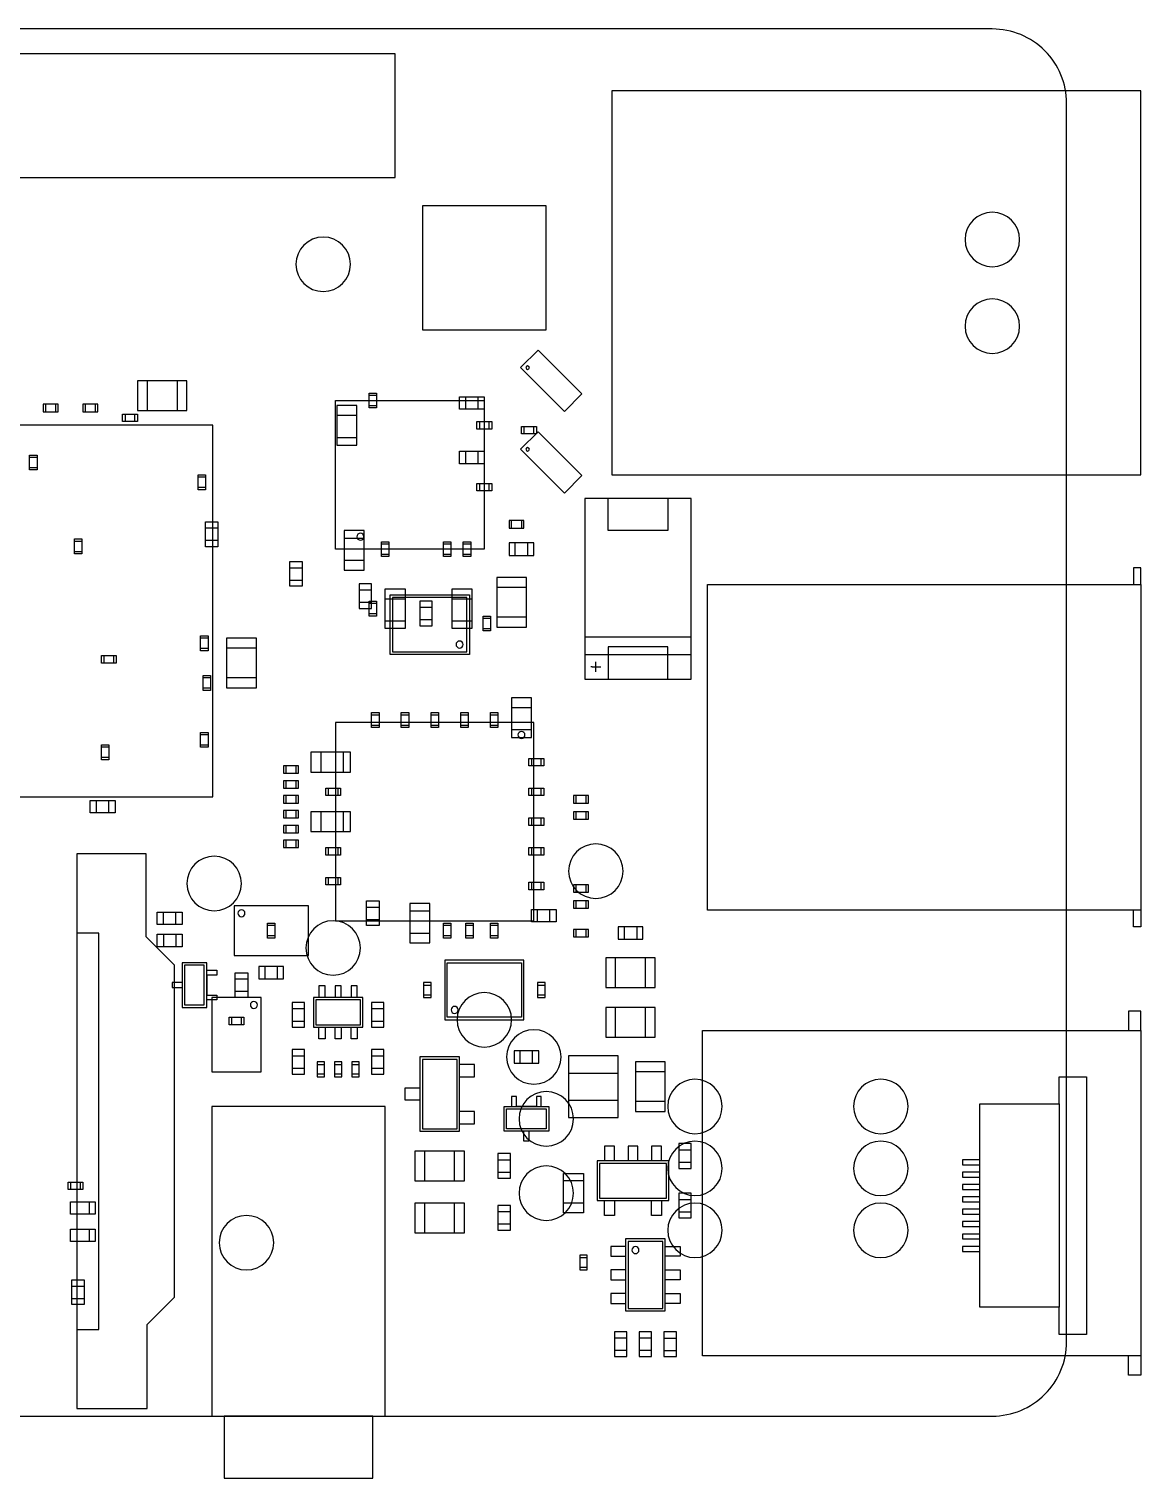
# Model space of a CAD drawing. Header units: centimetres. Extents: x 13.7 to 100.6, y 5.5 to 64.7.
# Drawn here: x 18.26 to 22.75, y 27.86 to 33.71 of the extents above; entities that cross this region are included whole.
import ezdxf

# ---------------------------------------------------------------- set-up
doc = ezdxf.new("R2010")
doc.units = ezdxf.units.CM
doc.header["$LTSCALE"] = 25.4
doc.layers.add('Electronics', color=7, linetype='Continuous', true_color=0xd2359c)

msp = doc.modelspace()

# ---------------------------------------------------------------- linework, layer by layer
at = {"layer": 'Electronics'}
for points in [[(14.2452, 28.1072), (22.1452, 28.1072, 0.414214), (22.4452, 28.4072), (22.4452, 33.4072, 0.414214), (22.1452, 33.7072), (14.2452, 33.7072, 0.414214), (13.9452, 33.4072), (13.9452, 28.4072, 0.414214)], [(20.2769, 32.3402, 1), (20.2627, 32.3402, 1)], [(20.2769, 32.0102, 1), (20.2627, 32.0102, 1)], [(19.6094, 31.6572, 1), (19.5811, 31.6572, 1)], [(20.0094, 31.2222, 1), (19.9811, 31.2222, 1)], [(20.2593, 30.8572, 1), (20.2311, 30.8572, 1)], [(19.9894, 29.7472, 1), (19.9611, 29.7472, 1)], [(20.7194, 28.7772, 1), (20.6911, 28.7772, 1)]]:
    msp.add_lwpolyline(points, format="xyb", close=True, dxfattribs=at)
for points in [[(14.6552, 33.1072), (19.7352, 33.1072), (19.7352, 33.6072), (14.6552, 33.6072), (14.6552, 33.1072)], [(22.7452, 31.9067), (22.7452, 33.4577), (20.6102, 33.4577), (20.6102, 31.9067), (22.7452, 31.9067)], [(19.8452, 32.4932), (20.3452, 32.4932), (20.3452, 32.9932), (19.8452, 32.9932), (19.8452, 32.4932)], [(20.2415, 32.3402), (20.4183, 32.1635), (20.489, 32.2342), (20.3122, 32.411), (20.2415, 32.3402)], [(18.6952, 32.2872), (18.6952, 32.1672), (18.8952, 32.1672), (18.8952, 32.2872), (18.6952, 32.2872)], [(18.7352, 32.2872), (18.7352, 32.1672)], [(18.8552, 32.2872), (18.8552, 32.1672)], [(19.6602, 32.2372), (19.6602, 32.1772), (19.6302, 32.1772), (19.6302, 32.2372), (19.6602, 32.2372)], [(18.3752, 32.1922), (18.3152, 32.1922), (18.3152, 32.1622), (18.3752, 32.1622), (18.3752, 32.1922)], [(18.3252, 32.1622), (18.3252, 32.1922)], [(18.3652, 32.1922), (18.3652, 32.1622)], [(18.4752, 32.1622), (18.5352, 32.1622), (18.5352, 32.1922), (18.4752, 32.1922), (18.4752, 32.1622)], [(18.4852, 32.1622), (18.4852, 32.1922)], [(18.5252, 32.1922), (18.5252, 32.1622)], [(19.4952, 31.6072), (19.4952, 32.2072), (20.0952, 32.2072), (20.0952, 31.6072), (19.4952, 31.6072)], [(19.5002, 32.1872), (19.5002, 32.0272), (19.5802, 32.0272), (19.5802, 32.1872), (19.5002, 32.1872)], [(19.6602, 32.2272), (19.6302, 32.2272)], [(19.6302, 32.1872), (19.6602, 32.1872)], [(20.0952, 32.2222), (20.0952, 32.1722), (19.9952, 32.1722), (19.9952, 32.2222), (20.0952, 32.2222)], [(20.0202, 32.1722), (20.0202, 32.2222)], [(20.0702, 32.1722), (20.0702, 32.2222)], [(18.6352, 32.1522), (18.6952, 32.1522), (18.6952, 32.1222), (18.6352, 32.1222), (18.6352, 32.1522)], [(18.6452, 32.1522), (18.6452, 32.1222)], [(18.6852, 32.1222), (18.6852, 32.1522)], [(19.5802, 32.1472), (19.5002, 32.1472)], [(20.1252, 32.0922), (20.0652, 32.0922), (20.0652, 32.1222), (20.1252, 32.1222), (20.1252, 32.0922)], [(20.0752, 32.1222), (20.0752, 32.0922)], [(20.1152, 32.0922), (20.1152, 32.1222)], [(17.8502, 30.6072), (19.0002, 30.6072), (19.0002, 32.1072), (17.8502, 32.1072), (17.8502, 30.6072)], [(20.2415, 32.0102), (20.4183, 31.8335), (20.489, 31.9042), (20.3122, 32.081), (20.2415, 32.0102)], [(20.3052, 32.0722), (20.2452, 32.0722), (20.2452, 32.1022), (20.3052, 32.1022), (20.3052, 32.0722)], [(20.2552, 32.1022), (20.2552, 32.0722)], [(20.2952, 32.0722), (20.2952, 32.1022)], [(19.5802, 32.0572), (19.5002, 32.0572)], [(20.0952, 32.0022), (20.0952, 31.9522), (19.9952, 31.9522), (19.9952, 32.0022), (20.0952, 32.0022)], [(20.0202, 31.9522), (20.0202, 32.0022)], [(20.0702, 31.9522), (20.0702, 32.0022)], [(18.2902, 31.9872), (18.2902, 31.9272), (18.2602, 31.9272), (18.2602, 31.9872), (18.2902, 31.9872)], [(18.2902, 31.9772), (18.2602, 31.9772)], [(18.2602, 31.9372), (18.2902, 31.9372)], [(18.9402, 31.8472), (18.9402, 31.9072), (18.9702, 31.9072), (18.9702, 31.8472), (18.9402, 31.8472)], [(18.9702, 31.8972), (18.9402, 31.8972)], [(18.9402, 31.8572), (18.9702, 31.8572)], [(20.1252, 31.8422), (20.0652, 31.8422), (20.0652, 31.8722), (20.1252, 31.8722), (20.1252, 31.8422)], [(20.0752, 31.8722), (20.0752, 31.8422)], [(20.1152, 31.8422), (20.1152, 31.8722)], [(20.9302, 31.0822), (20.9302, 31.8122), (20.5002, 31.8122), (20.5002, 31.0822), (20.9302, 31.0822)], [(20.8352, 31.8122), (20.8352, 31.6822), (20.5952, 31.6822), (20.5952, 31.8122)], [(18.9702, 31.7172), (19.0202, 31.7172), (19.0202, 31.6172), (18.9702, 31.6172), (18.9702, 31.7172)], [(20.1952, 31.6922), (20.2552, 31.6922), (20.2552, 31.7222), (20.1952, 31.7222), (20.1952, 31.6922)], [(20.2052, 31.6922), (20.2052, 31.7222)], [(20.2452, 31.7222), (20.2452, 31.6922)], [(19.0202, 31.6922), (18.9702, 31.6922)], [(19.6102, 31.5222), (19.6102, 31.6822), (19.5302, 31.6822), (19.5302, 31.5222), (19.6102, 31.5222)], [(19.5302, 31.6522), (19.6102, 31.6522)], [(18.4412, 31.5882), (18.4412, 31.6482), (18.4712, 31.6482), (18.4712, 31.5882), (18.4412, 31.5882)], [(18.4712, 31.6382), (18.4412, 31.6382)], [(18.4412, 31.5982), (18.4712, 31.5982)], [(19.0202, 31.6422), (18.9702, 31.6422)], [(19.6802, 31.5772), (19.6802, 31.6372), (19.7102, 31.6372), (19.7102, 31.5772), (19.6802, 31.5772)], [(19.7102, 31.6272), (19.6802, 31.6272)], [(19.9302, 31.5772), (19.9302, 31.6372), (19.9602, 31.6372), (19.9602, 31.5772), (19.9302, 31.5772)], [(19.9602, 31.6272), (19.9302, 31.6272)], [(20.0102, 31.5772), (20.0102, 31.6372), (20.0402, 31.6372), (20.0402, 31.5772), (20.0102, 31.5772)], [(20.0402, 31.6272), (20.0102, 31.6272)], [(20.1952, 31.6322), (20.1952, 31.5822), (20.2952, 31.5822), (20.2952, 31.6322), (20.1952, 31.6322)], [(20.2202, 31.5822), (20.2202, 31.6322)], [(20.2702, 31.5822), (20.2702, 31.6322)], [(19.3602, 31.4572), (19.3102, 31.4572), (19.3102, 31.5572), (19.3602, 31.5572), (19.3602, 31.4572)], [(19.3102, 31.5322), (19.3602, 31.5322)], [(19.5302, 31.5622), (19.6102, 31.5622)], [(19.6802, 31.5872), (19.7102, 31.5872)], [(19.9302, 31.5872), (19.9602, 31.5872)], [(20.0102, 31.5872), (20.0402, 31.5872)], [(22.7452, 31.4642), (22.7452, 30.1502), (20.9952, 30.1502), (20.9952, 31.4642), (22.7452, 31.4642), (22.7452, 31.5322), (22.7152, 31.5322), (22.7152, 31.4642)], [(19.3102, 31.4822), (19.3602, 31.4822)], [(20.2653, 31.4922), (20.1452, 31.4922), (20.1452, 31.2922), (20.2653, 31.2922), (20.2653, 31.4922)], [(19.5902, 31.3672), (19.6402, 31.3672), (19.6402, 31.4672), (19.5902, 31.4672), (19.5902, 31.3672)], [(19.6402, 31.4422), (19.5902, 31.4422)], [(19.7752, 31.4472), (19.7752, 31.2872), (19.6952, 31.2872), (19.6952, 31.4472), (19.7752, 31.4472)], [(20.0352, 31.4222), (20.0352, 31.1822), (19.7152, 31.1822), (19.7152, 31.4222), (20.0352, 31.4222), (20.0352, 31.4122)], [(20.0452, 31.4472), (20.0452, 31.2872), (19.9652, 31.2872), (19.9652, 31.4472), (20.0452, 31.4472)], [(20.2652, 31.4522), (20.1452, 31.4522)], [(19.6402, 31.3922), (19.5902, 31.3922)], [(19.6602, 31.3972), (19.6602, 31.3372), (19.6302, 31.3372), (19.6302, 31.3972), (19.6602, 31.3972)], [(19.6602, 31.3872), (19.6302, 31.3872)], [(19.6952, 31.4072), (19.7752, 31.4072)], [(20.0252, 31.4122), (19.7252, 31.4122), (19.7252, 31.1922), (20.0252, 31.1922), (20.0252, 31.4122)], [(19.8352, 31.2972), (19.8852, 31.2972), (19.8852, 31.3972), (19.8352, 31.3972), (19.8352, 31.2972)], [(19.8852, 31.3722), (19.8352, 31.3722)], [(19.9652, 31.4072), (20.0452, 31.4072)], [(19.6302, 31.3472), (19.6602, 31.3472)], [(19.6952, 31.3172), (19.7752, 31.3172)], [(19.8852, 31.3222), (19.8352, 31.3222)], [(19.9652, 31.3172), (20.0452, 31.3172)], [(20.0902, 31.2772), (20.0902, 31.3372), (20.1202, 31.3372), (20.1202, 31.2772), (20.0902, 31.2772)], [(20.1202, 31.3272), (20.0902, 31.3272)], [(20.2652, 31.3322), (20.1452, 31.3322)], [(18.9802, 31.2572), (18.9802, 31.1972), (18.9502, 31.1972), (18.9502, 31.2572), (18.9802, 31.2572)], [(18.9802, 31.2472), (18.9502, 31.2472)], [(19.1752, 31.2472), (19.0552, 31.2472), (19.0552, 31.0472), (19.1752, 31.0472), (19.1752, 31.2472)], [(20.0902, 31.2872), (20.1202, 31.2872)], [(18.9502, 31.2072), (18.9802, 31.2072)], [(19.1752, 31.2072), (19.0552, 31.2072)], [(20.8352, 31.0822), (20.8352, 31.2122), (20.5952, 31.2122), (20.5952, 31.0822)], [(18.5502, 31.1772), (18.6102, 31.1772), (18.6102, 31.1472), (18.5502, 31.1472), (18.5502, 31.1772)], [(18.5602, 31.1772), (18.5602, 31.1472)], [(18.6002, 31.1472), (18.6002, 31.1772)], [(20.5302, 31.1322), (20.5252, 31.1322)], [(20.5302, 31.1322), (20.5652, 31.1322)], [(20.5452, 31.1122), (20.5452, 31.1522)], [(18.9602, 31.0372), (18.9602, 31.0972), (18.9902, 31.0972), (18.9902, 31.0372), (18.9602, 31.0372)], [(18.9902, 31.0872), (18.9602, 31.0872)], [(19.1752, 31.0872), (19.0552, 31.0872)], [(18.9602, 31.0472), (18.9902, 31.0472)], [(20.2052, 31.0072), (20.2052, 30.8472), (20.2852, 30.8472), (20.2852, 31.0072), (20.2052, 31.0072)], [(19.6702, 30.9472), (19.6702, 30.8872), (19.6402, 30.8872), (19.6402, 30.9472), (19.6702, 30.9472)], [(19.7902, 30.9472), (19.7902, 30.8872), (19.7602, 30.8872), (19.7602, 30.9472), (19.7902, 30.9472)], [(19.9102, 30.9472), (19.9102, 30.8872), (19.8802, 30.8872), (19.8802, 30.9472), (19.9102, 30.9472)], [(20.0302, 30.9472), (20.0302, 30.8872), (20.0002, 30.8872), (20.0002, 30.9472), (20.0302, 30.9472)], [(20.1502, 30.9472), (20.1502, 30.8872), (20.1202, 30.8872), (20.1202, 30.9472), (20.1502, 30.9472)], [(20.2852, 30.9672), (20.2052, 30.9672)], [(20.2952, 30.9072), (19.4952, 30.9072), (19.4952, 30.1072), (20.2952, 30.1072), (20.2952, 30.9072)], [(19.6702, 30.9372), (19.6402, 30.9372)], [(19.6402, 30.8972), (19.6702, 30.8972)], [(19.7902, 30.9372), (19.7602, 30.9372)], [(19.7602, 30.8972), (19.7902, 30.8972)], [(19.9102, 30.9372), (19.8802, 30.9372)], [(19.8802, 30.8972), (19.9102, 30.8972)], [(20.0302, 30.9372), (20.0002, 30.9372)], [(20.0002, 30.8972), (20.0302, 30.8972)], [(20.1502, 30.9372), (20.1202, 30.9372)], [(20.1202, 30.8972), (20.1502, 30.8972)], [(18.9802, 30.8672), (18.9802, 30.8072), (18.9502, 30.8072), (18.9502, 30.8672), (18.9802, 30.8672)], [(18.9802, 30.8572), (18.9502, 30.8572)], [(20.2852, 30.8772), (20.2052, 30.8772)], [(18.5502, 30.7572), (18.5502, 30.8172), (18.5802, 30.8172), (18.5802, 30.7572), (18.5502, 30.7572)], [(18.5802, 30.8072), (18.5502, 30.8072)], [(18.9502, 30.8172), (18.9802, 30.8172)], [(19.3952, 30.7072), (19.5552, 30.7072), (19.5552, 30.7872), (19.3952, 30.7872), (19.3952, 30.7072)], [(19.4352, 30.7872), (19.4352, 30.7072)], [(19.5252, 30.7872), (19.5252, 30.7072)], [(18.5502, 30.7672), (18.5802, 30.7672)], [(19.2852, 30.7022), (19.3452, 30.7022), (19.3452, 30.7322), (19.2852, 30.7322), (19.2852, 30.7022)], [(19.2952, 30.7022), (19.2952, 30.7322)], [(19.3352, 30.7322), (19.3352, 30.7022)], [(20.3352, 30.7322), (20.2752, 30.7322), (20.2752, 30.7622), (20.3352, 30.7622), (20.3352, 30.7322)], [(20.2852, 30.7622), (20.2852, 30.7322)], [(20.3252, 30.7322), (20.3252, 30.7622)], [(19.2852, 30.6422), (19.3452, 30.6422), (19.3452, 30.6722), (19.2852, 30.6722), (19.2852, 30.6422)], [(19.2952, 30.6422), (19.2952, 30.6722)], [(19.3352, 30.6722), (19.3352, 30.6422)], [(19.2852, 30.5822), (19.3452, 30.5822), (19.3452, 30.6122), (19.2852, 30.6122), (19.2852, 30.5822)], [(19.2952, 30.5822), (19.2952, 30.6122)], [(19.3352, 30.6122), (19.3352, 30.5822)], [(19.4552, 30.6422), (19.5152, 30.6422), (19.5152, 30.6122), (19.4552, 30.6122), (19.4552, 30.6422)], [(19.4652, 30.6422), (19.4652, 30.6122)], [(19.5052, 30.6122), (19.5052, 30.6422)], [(20.3352, 30.6122), (20.2752, 30.6122), (20.2752, 30.6422), (20.3352, 30.6422), (20.3352, 30.6122)], [(20.2852, 30.6422), (20.2852, 30.6122)], [(20.3252, 30.6122), (20.3252, 30.6422)], [(20.5152, 30.6122), (20.4552, 30.6122), (20.4552, 30.5822), (20.5152, 30.5822), (20.5152, 30.6122)], [(20.4652, 30.5822), (20.4652, 30.6122)], [(20.5052, 30.6122), (20.5052, 30.5822)], [(18.6052, 30.5922), (18.6052, 30.5422), (18.5052, 30.5422), (18.5052, 30.5922), (18.6052, 30.5922)], [(18.5302, 30.5422), (18.5302, 30.5922)], [(18.5802, 30.5422), (18.5802, 30.5922)], [(19.2852, 30.5222), (19.3452, 30.5222), (19.3452, 30.5522), (19.2852, 30.5522), (19.2852, 30.5222)], [(19.2952, 30.5222), (19.2952, 30.5522)], [(19.3352, 30.5522), (19.3352, 30.5222)], [(19.3952, 30.4672), (19.5552, 30.4672), (19.5552, 30.5472), (19.3952, 30.5472), (19.3952, 30.4672)], [(19.4352, 30.5472), (19.4352, 30.4672)], [(19.5252, 30.5472), (19.5252, 30.4672)], [(20.5152, 30.5472), (20.4552, 30.5472), (20.4552, 30.5172), (20.5152, 30.5172), (20.5152, 30.5472)], [(20.4652, 30.5172), (20.4652, 30.5472)], [(20.5052, 30.5472), (20.5052, 30.5172)], [(19.2852, 30.4622), (19.3452, 30.4622), (19.3452, 30.4922), (19.2852, 30.4922), (19.2852, 30.4622)], [(19.2952, 30.4622), (19.2952, 30.4922)], [(19.3352, 30.4922), (19.3352, 30.4622)], [(20.3352, 30.4922), (20.2752, 30.4922), (20.2752, 30.5222), (20.3352, 30.5222), (20.3352, 30.4922)], [(20.2852, 30.5222), (20.2852, 30.4922)], [(20.3252, 30.4922), (20.3252, 30.5222)], [(19.2852, 30.4022), (19.3452, 30.4022), (19.3452, 30.4322), (19.2852, 30.4322), (19.2852, 30.4022)], [(19.2952, 30.4022), (19.2952, 30.4322)], [(19.3352, 30.4322), (19.3352, 30.4022)], [(18.4502, 28.1372), (18.7352, 28.1372), (18.7352, 28.4772), (18.8452, 28.5872), (18.8452, 29.9272), (18.7302, 30.0422), (18.7302, 30.3772), (18.4502, 30.3772), (18.4502, 28.1372)], [(19.4552, 30.4022), (19.5152, 30.4022), (19.5152, 30.3722), (19.4552, 30.3722), (19.4552, 30.4022)], [(19.4652, 30.4022), (19.4652, 30.3722)], [(19.5052, 30.3722), (19.5052, 30.4022)], [(20.3352, 30.3722), (20.2752, 30.3722), (20.2752, 30.4022), (20.3352, 30.4022), (20.3352, 30.3722)], [(20.2852, 30.4022), (20.2852, 30.3722)], [(20.3252, 30.3722), (20.3252, 30.4022)], [(19.4552, 30.2822), (19.5152, 30.2822), (19.5152, 30.2522), (19.4552, 30.2522), (19.4552, 30.2822)], [(19.4652, 30.2822), (19.4652, 30.2522)], [(19.5052, 30.2522), (19.5052, 30.2822)], [(20.3352, 30.2322), (20.2752, 30.2322), (20.2752, 30.2622), (20.3352, 30.2622), (20.3352, 30.2322)], [(20.2852, 30.2622), (20.2852, 30.2322)], [(20.3252, 30.2322), (20.3252, 30.2622)], [(20.5152, 30.2522), (20.4552, 30.2522), (20.4552, 30.2222), (20.5152, 30.2222), (20.5152, 30.2522)], [(20.4652, 30.2222), (20.4652, 30.2522)], [(20.5052, 30.2522), (20.5052, 30.2222)], [(19.6702, 30.0872), (19.6202, 30.0872), (19.6202, 30.1872), (19.6702, 30.1872), (19.6702, 30.0872)], [(20.5152, 30.1872), (20.4552, 30.1872), (20.4552, 30.1572), (20.5152, 30.1572), (20.5152, 30.1872)], [(20.4652, 30.1572), (20.4652, 30.1872)], [(20.5052, 30.1872), (20.5052, 30.1572)], [(18.8752, 30.1422), (18.8752, 30.0922), (18.7752, 30.0922), (18.7752, 30.1422), (18.8752, 30.1422)], [(18.8002, 30.0922), (18.8002, 30.1422)], [(18.8502, 30.0922), (18.8502, 30.1422)], [(19.0852, 29.9672), (19.3852, 29.9672), (19.3852, 30.1672), (19.0852, 30.1672), (19.0852, 29.9672)], [(19.6202, 30.1622), (19.6702, 30.1622)], [(19.8752, 30.0172), (19.8752, 30.1772), (19.7952, 30.1772), (19.7952, 30.0172), (19.8752, 30.0172)], [(19.7952, 30.1472), (19.8752, 30.1472)], [(20.3852, 30.1522), (20.3852, 30.1022), (20.2852, 30.1022), (20.2852, 30.1522), (20.3852, 30.1522)], [(20.3102, 30.1022), (20.3102, 30.1522)], [(20.3602, 30.1022), (20.3602, 30.1522)], [(22.7452, 30.1502), (22.7452, 30.0822), (22.7152, 30.0822), (22.7152, 30.1502)], [(19.2502, 30.0972), (19.2502, 30.0372), (19.2202, 30.0372), (19.2202, 30.0972), (19.2502, 30.0972)], [(19.2502, 30.0872), (19.2202, 30.0872)], [(19.6202, 30.1122), (19.6702, 30.1122)], [(19.9302, 30.0372), (19.9302, 30.0972), (19.9602, 30.0972), (19.9602, 30.0372), (19.9302, 30.0372)], [(19.9602, 30.0872), (19.9302, 30.0872)], [(20.0202, 30.0372), (20.0202, 30.0972), (20.0502, 30.0972), (20.0502, 30.0372), (20.0202, 30.0372)], [(20.0502, 30.0872), (20.0202, 30.0872)], [(20.1202, 30.0372), (20.1202, 30.0972), (20.1502, 30.0972), (20.1502, 30.0372), (20.1202, 30.0372)], [(20.1502, 30.0872), (20.1202, 30.0872)], [(20.4552, 30.0422), (20.5152, 30.0422), (20.5152, 30.0722), (20.4552, 30.0722), (20.4552, 30.0422)], [(20.4652, 30.0422), (20.4652, 30.0722)], [(20.5052, 30.0722), (20.5052, 30.0422)], [(20.7352, 30.0322), (20.7352, 30.0822), (20.6352, 30.0822), (20.6352, 30.0322), (20.7352, 30.0322)], [(20.6602, 30.0822), (20.6602, 30.0322)], [(20.7102, 30.0822), (20.7102, 30.0322)], [(18.4502, 28.4572), (18.5402, 28.4572), (18.5402, 30.0572), (18.4502, 30.0572)], [(18.7752, 30.0022), (18.7752, 30.0522), (18.8752, 30.0522), (18.8752, 30.0022), (18.7752, 30.0022)], [(18.8002, 30.0522), (18.8002, 30.0022)], [(18.8502, 30.0522), (18.8502, 30.0022)], [(19.2202, 30.0472), (19.2502, 30.0472)], [(19.7952, 30.0572), (19.8752, 30.0572)], [(19.9302, 30.0472), (19.9602, 30.0472)], [(20.0202, 30.0472), (20.0502, 30.0472)], [(20.1202, 30.0472), (20.1502, 30.0472)], [(20.7852, 29.8372), (20.7852, 29.9572), (20.5852, 29.9572), (20.5852, 29.8372), (20.7852, 29.8372)], [(20.6252, 29.8372), (20.6252, 29.9572)], [(20.7452, 29.8372), (20.7452, 29.9572)], [(18.9752, 29.9372), (18.8752, 29.9372), (18.8752, 29.7572), (18.9752, 29.7572), (18.9752, 29.9372)], [(18.9652, 29.9272), (18.8852, 29.9272), (18.8852, 29.7672), (18.9652, 29.7672), (18.9652, 29.9272)], [(18.9752, 29.9072), (19.0152, 29.9072), (19.0152, 29.8872), (18.9752, 29.8872), (18.9752, 29.8072), (19.0152, 29.8072), (19.0152, 29.7872), (18.9752, 29.7872)], [(19.1402, 29.7972), (19.0902, 29.7972), (19.0902, 29.8972), (19.1402, 29.8972), (19.1402, 29.7972)], [(19.1852, 29.9222), (19.1852, 29.8722), (19.2852, 29.8722), (19.2852, 29.9222), (19.1852, 29.9222)], [(19.2102, 29.8722), (19.2102, 29.9222)], [(19.2602, 29.8722), (19.2602, 29.9222)], [(19.9352, 29.9472), (19.9352, 29.7072), (20.2552, 29.7072), (20.2552, 29.9472), (19.9352, 29.9472), (19.9352, 29.9372)], [(19.9452, 29.9372), (20.2452, 29.9372), (20.2452, 29.7172), (19.9452, 29.7172), (19.9452, 29.9372)], [(18.8752, 29.8572), (18.8352, 29.8572), (18.8352, 29.8372), (18.8752, 29.8372)], [(19.0902, 29.8722), (19.1402, 29.8722)], [(19.4527, 29.7972), (19.4527, 29.8447), (19.4277, 29.8447), (19.4277, 29.7972)], [(19.5177, 29.7972), (19.5177, 29.8447), (19.4927, 29.8447), (19.4927, 29.7972)], [(19.5827, 29.7972), (19.5827, 29.8447), (19.5577, 29.8447), (19.5577, 29.7972)], [(19.8802, 29.7972), (19.8802, 29.8572), (19.8502, 29.8572), (19.8502, 29.7972), (19.8802, 29.7972)], [(19.8502, 29.8472), (19.8802, 29.8472)], [(20.3102, 29.8572), (20.3102, 29.7972), (20.3402, 29.7972), (20.3402, 29.8572), (20.3102, 29.8572)], [(20.3102, 29.8472), (20.3402, 29.8472)], [(18.9952, 29.7972), (18.9952, 29.4972), (19.1952, 29.4972), (19.1952, 29.7972), (18.9952, 29.7972)], [(19.0902, 29.8222), (19.1402, 29.8222)], [(19.3702, 29.7772), (19.3202, 29.7772), (19.3202, 29.6772), (19.3702, 29.6772), (19.3702, 29.7772)], [(19.6052, 29.7972), (19.4052, 29.7972), (19.4052, 29.6772), (19.6052, 29.6772), (19.6052, 29.7972)], [(19.5952, 29.7872), (19.4152, 29.7872), (19.4152, 29.6872), (19.5952, 29.6872), (19.5952, 29.7872)], [(19.6902, 29.7772), (19.6402, 29.7772), (19.6402, 29.6772), (19.6902, 29.6772), (19.6902, 29.7772)], [(19.8802, 29.8072), (19.8502, 29.8072)], [(20.3402, 29.8072), (20.3102, 29.8072)], [(19.3202, 29.7522), (19.3702, 29.7522)], [(19.6402, 29.7522), (19.6902, 29.7522)], [(20.7852, 29.6372), (20.7852, 29.7572), (20.5852, 29.7572), (20.5852, 29.6372), (20.7852, 29.6372)], [(20.6252, 29.6372), (20.6252, 29.7572)], [(20.7452, 29.6372), (20.7452, 29.7572)], [(22.7452, 29.6642), (22.7452, 29.7422), (22.6952, 29.7422), (22.6952, 29.6642)], [(19.1252, 29.6872), (19.0652, 29.6872), (19.0652, 29.7172), (19.1252, 29.7172), (19.1252, 29.6872)], [(19.0752, 29.7172), (19.0752, 29.6872)], [(19.1152, 29.6872), (19.1152, 29.7172)], [(19.3202, 29.7022), (19.3702, 29.7022)], [(19.4527, 29.6772), (19.4527, 29.6297), (19.4277, 29.6297)], [(19.4277, 29.6297), (19.4277, 29.6772)], [(19.5177, 29.6772), (19.5177, 29.6297), (19.4927, 29.6297)], [(19.4927, 29.6297), (19.4927, 29.6772)], [(19.5577, 29.6297), (19.5577, 29.6772)], [(19.5827, 29.6772), (19.5827, 29.6297), (19.5577, 29.6297)], [(19.6402, 29.7022), (19.6902, 29.7022)], [(22.7452, 28.3502), (20.9752, 28.3502), (20.9752, 29.6642), (22.7452, 29.6642), (22.7452, 28.2722), (22.6952, 28.2722), (22.6952, 28.3502)], [(19.3702, 29.5872), (19.3202, 29.5872), (19.3202, 29.4872), (19.3702, 29.4872), (19.3702, 29.5872)], [(19.3202, 29.5622), (19.3702, 29.5622)], [(19.6902, 29.5872), (19.6402, 29.5872), (19.6402, 29.4872), (19.6902, 29.4872), (19.6902, 29.5872)], [(19.6402, 29.5622), (19.6902, 29.5622)], [(19.9952, 29.2572), (19.9952, 29.5572), (19.8352, 29.5572), (19.8352, 29.2572), (19.9952, 29.2572)], [(19.9852, 29.2672), (19.9852, 29.5472), (19.8452, 29.5472), (19.8452, 29.2672), (19.9852, 29.2672)], [(20.2152, 29.5822), (20.2152, 29.5322), (20.3152, 29.5322), (20.3152, 29.5822), (20.2152, 29.5822)], [(20.2402, 29.5322), (20.2402, 29.5822)], [(20.2902, 29.5322), (20.2902, 29.5822)], [(20.6352, 29.3122), (20.6352, 29.5622), (20.4352, 29.5622), (20.4352, 29.3122), (20.6352, 29.3122)], [(19.3202, 29.5122), (19.3702, 29.5122)], [(19.4202, 29.5372), (19.4202, 29.4772), (19.4502, 29.4772), (19.4502, 29.5372), (19.4202, 29.5372)], [(19.4202, 29.5272), (19.4502, 29.5272)], [(19.4502, 29.4872), (19.4202, 29.4872)], [(19.4902, 29.5372), (19.4902, 29.4772), (19.5202, 29.4772), (19.5202, 29.5372), (19.4902, 29.5372)], [(19.4902, 29.5272), (19.5202, 29.5272)], [(19.5202, 29.4872), (19.4902, 29.4872)], [(19.5602, 29.5372), (19.5602, 29.4772), (19.5902, 29.4772), (19.5902, 29.5372), (19.5602, 29.5372)], [(19.5602, 29.5272), (19.5902, 29.5272)], [(19.5902, 29.4872), (19.5602, 29.4872)], [(19.6402, 29.5122), (19.6902, 29.5122)], [(19.9952, 29.4772), (20.0552, 29.4772), (20.0552, 29.5272), (19.9952, 29.5272)], [(20.4352, 29.4922), (20.6352, 29.4922)], [(20.8252, 29.5372), (20.7052, 29.5372), (20.7052, 29.3372), (20.8252, 29.3372), (20.8252, 29.5372)], [(20.8252, 29.4972), (20.7052, 29.4972)], [(19.8352, 29.3822), (19.7752, 29.3822), (19.7752, 29.4322), (19.8352, 29.4322)], [(22.5252, 29.4772), (22.5252, 28.4372), (22.4152, 28.4372), (22.4152, 28.5472), (22.0952, 28.5472), (22.0952, 29.3672), (22.4152, 29.3672), (22.4152, 29.4772), (22.5252, 29.4772)], [(20.3252, 29.3572), (20.3252, 29.3972), (20.3052, 29.3972), (20.3052, 29.3572), (20.2252, 29.3572), (20.2252, 29.3972), (20.2052, 29.3972), (20.2052, 29.3572)], [(20.4352, 29.3822), (20.6352, 29.3822)], [(20.8252, 29.3772), (20.7052, 29.3772)], [(22.4152, 29.3672), (22.4152, 28.5472)], [(18.9952, 28.1072), (19.6952, 28.1072), (19.6952, 29.3572), (18.9952, 29.3572), (18.9952, 28.1072)], [(19.9952, 29.2872), (20.0552, 29.2872), (20.0552, 29.3372), (19.9952, 29.3372)], [(20.3552, 29.3572), (20.3552, 29.2572), (20.1752, 29.2572), (20.1752, 29.3572), (20.3552, 29.3572)], [(20.3452, 29.3472), (20.3452, 29.2672), (20.1852, 29.2672), (20.1852, 29.3472), (20.3452, 29.3472)], [(20.2752, 29.2572), (20.2752, 29.2172), (20.2552, 29.2172), (20.2552, 29.2572)], [(20.6202, 29.1372), (20.6202, 29.1972), (20.5802, 29.1972), (20.5802, 29.1372)], [(20.7152, 29.1372), (20.7152, 29.1972), (20.6752, 29.1972), (20.6752, 29.1372)], [(20.8102, 29.1372), (20.8102, 29.1972), (20.7702, 29.1972), (20.7702, 29.1372)], [(20.9302, 29.2072), (20.8802, 29.2072), (20.8802, 29.1072), (20.9302, 29.1072), (20.9302, 29.2072)], [(20.0152, 29.0572), (20.0152, 29.1772), (19.8152, 29.1772), (19.8152, 29.0572), (20.0152, 29.0572)], [(19.8552, 29.0572), (19.8552, 29.1772)], [(19.9752, 29.0572), (19.9752, 29.1772)], [(20.2002, 29.1672), (20.1502, 29.1672), (20.1502, 29.0672), (20.2002, 29.0672), (20.2002, 29.1672)], [(20.1502, 29.1422), (20.2002, 29.1422)], [(20.8402, 29.1372), (20.5502, 29.1372), (20.5502, 28.9772), (20.8402, 28.9772), (20.8402, 29.1372)], [(20.8802, 29.1822), (20.9302, 29.1822)], [(22.0952, 29.1422), (22.0252, 29.1422), (22.0252, 29.1222), (22.0952, 29.1222)], [(20.1502, 29.0922), (20.2002, 29.0922)], [(20.4152, 28.9272), (20.4152, 29.0872), (20.4952, 29.0872), (20.4952, 28.9272), (20.4152, 28.9272)], [(20.8302, 29.1272), (20.5602, 29.1272), (20.5602, 28.9872), (20.8302, 28.9872), (20.8302, 29.1272)], [(20.8802, 29.1322), (20.9302, 29.1322)], [(22.0952, 29.0922), (22.0252, 29.0922), (22.0252, 29.0722), (22.0952, 29.0722)], [(18.4752, 29.0222), (18.4152, 29.0222), (18.4152, 29.0522), (18.4752, 29.0522), (18.4752, 29.0222)], [(18.4252, 29.0522), (18.4252, 29.0222)], [(18.4652, 29.0222), (18.4652, 29.0522)], [(20.4952, 29.0572), (20.4152, 29.0572)], [(22.0952, 29.0422), (22.0252, 29.0422), (22.0252, 29.0222), (22.0952, 29.0222)], [(18.4252, 28.9222), (18.4252, 28.9722), (18.5252, 28.9722), (18.5252, 28.9222), (18.4252, 28.9222)], [(18.4502, 28.9722), (18.4502, 28.9222)], [(18.5002, 28.9722), (18.5002, 28.9222)], [(20.0152, 28.8472), (20.0152, 28.9672), (19.8152, 28.9672), (19.8152, 28.8472), (20.0152, 28.8472)], [(19.8552, 28.8472), (19.8552, 28.9672)], [(19.9752, 28.8472), (19.9752, 28.9672)], [(20.4952, 28.9672), (20.4152, 28.9672)], [(20.6202, 28.9772), (20.6202, 28.9172), (20.5802, 28.9172), (20.5802, 28.9772)], [(20.8102, 28.9772), (20.8102, 28.9172), (20.7702, 28.9172), (20.7702, 28.9772)], [(20.9302, 29.0072), (20.8802, 29.0072), (20.8802, 28.9072), (20.9302, 28.9072), (20.9302, 29.0072)], [(20.8802, 28.9822), (20.9302, 28.9822)], [(22.0952, 28.9922), (22.0252, 28.9922), (22.0252, 28.9722), (22.0952, 28.9722)], [(20.1502, 28.8572), (20.2002, 28.8572), (20.2002, 28.9572), (20.1502, 28.9572), (20.1502, 28.8572)], [(20.2002, 28.9322), (20.1502, 28.9322)], [(20.8802, 28.9322), (20.9302, 28.9322)], [(22.0952, 28.9422), (22.0252, 28.9422), (22.0252, 28.9222), (22.0952, 28.9222)], [(18.4252, 28.8122), (18.4252, 28.8622), (18.5252, 28.8622), (18.5252, 28.8122), (18.4252, 28.8122)], [(18.4502, 28.8622), (18.4502, 28.8122)], [(18.5002, 28.8622), (18.5002, 28.8122)], [(20.2002, 28.8822), (20.1502, 28.8822)], [(22.0952, 28.8922), (22.0252, 28.8922), (22.0252, 28.8722), (22.0952, 28.8722)], [(22.0952, 28.8422), (22.0252, 28.8422), (22.0252, 28.8222), (22.0952, 28.8222)], [(20.6652, 28.7922), (20.6052, 28.7922), (20.6052, 28.7522), (20.6652, 28.7522)], [(20.6652, 28.8222), (20.6652, 28.5322), (20.8252, 28.5322), (20.8252, 28.8222), (20.6652, 28.8222)], [(20.6752, 28.8122), (20.6752, 28.5422), (20.8152, 28.5422), (20.8152, 28.8122), (20.6752, 28.8122)], [(20.8252, 28.7922), (20.8852, 28.7922), (20.8852, 28.7522), (20.8252, 28.7522)], [(22.0952, 28.7922), (22.0252, 28.7922), (22.0252, 28.7722), (22.0952, 28.7722)], [(20.4802, 28.7572), (20.4802, 28.6972), (20.5102, 28.6972), (20.5102, 28.7572), (20.4802, 28.7572)], [(20.4802, 28.7472), (20.5102, 28.7472)], [(20.5102, 28.7072), (20.4802, 28.7072)], [(20.6652, 28.6972), (20.6052, 28.6972), (20.6052, 28.6572), (20.6652, 28.6572)], [(20.8252, 28.6972), (20.8852, 28.6972), (20.8852, 28.6572), (20.8252, 28.6572)], [(18.4802, 28.5572), (18.4302, 28.5572), (18.4302, 28.6572), (18.4802, 28.6572), (18.4802, 28.5572)], [(18.4302, 28.6322), (18.4802, 28.6322)], [(18.4302, 28.5822), (18.4802, 28.5822)], [(20.6652, 28.6022), (20.6052, 28.6022), (20.6052, 28.5622), (20.6652, 28.5622)], [(20.8252, 28.6022), (20.8852, 28.6022), (20.8852, 28.5622), (20.8252, 28.5622)], [(20.6202, 28.3472), (20.6702, 28.3472), (20.6702, 28.4472), (20.6202, 28.4472), (20.6202, 28.3472)], [(20.7202, 28.3472), (20.7702, 28.3472), (20.7702, 28.4472), (20.7202, 28.4472), (20.7202, 28.3472)], [(20.8702, 28.4472), (20.8202, 28.4472), (20.8202, 28.3472), (20.8702, 28.3472), (20.8702, 28.4472)], [(20.6702, 28.4222), (20.6202, 28.4222)], [(20.7702, 28.4222), (20.7202, 28.4222)], [(20.8202, 28.4222), (20.8702, 28.4222)], [(20.6702, 28.3722), (20.6202, 28.3722)], [(20.7702, 28.3722), (20.7202, 28.3722)], [(20.8202, 28.3722), (20.8702, 28.3722)], [(19.0452, 27.8572), (19.6452, 27.8572), (19.6452, 28.1072), (19.0452, 28.1072), (19.0452, 27.8572)]]:
    msp.add_lwpolyline(points, dxfattribs=at)
for points in [[(22.2552, 32.8572, 1), (22.0352, 32.8572, 1), (22.2552, 32.8572, 1)], [(19.5552, 32.7572, 1), (19.3352, 32.7572, 1), (19.5552, 32.7572, 1)], [(22.2552, 32.5072, 1), (22.0352, 32.5072, 1), (22.2552, 32.5072, 1)], [(19.1152, 30.2572, 1), (18.8952, 30.2572, 1), (19.1152, 30.2572, 1)], [(20.6552, 30.3072, 1), (20.4352, 30.3072, 1), (20.6552, 30.3072, 1)], [(19.1294, 30.1372, 1), (19.1011, 30.1372, 1), (19.1294, 30.1372, 1)], [(19.5952, 29.9972, 1), (19.3752, 29.9972, 1), (19.5952, 29.9972, 1)], [(19.1794, 29.7672, 1), (19.1511, 29.7672, 1), (19.1794, 29.7672, 1)], [(20.2052, 29.7072, 1), (19.9852, 29.7072, 1), (20.2052, 29.7072, 1)], [(20.4052, 29.5572, 1), (20.1852, 29.5572, 1), (20.4052, 29.5572, 1)], [(21.0552, 29.3572, 1), (20.8352, 29.3572, 1), (21.0552, 29.3572, 1)], [(21.8052, 29.3572, 1), (21.5852, 29.3572, 1), (21.8052, 29.3572, 1)], [(20.4552, 29.3072, 1), (20.2352, 29.3072, 1), (20.4552, 29.3072, 1)], [(21.0552, 29.1072, 1), (20.8352, 29.1072, 1), (21.0552, 29.1072, 1)], [(21.8052, 29.1072, 1), (21.5852, 29.1072, 1), (21.8052, 29.1072, 1)], [(20.4552, 29.0072, 1), (20.2352, 29.0072, 1), (20.4552, 29.0072, 1)], [(21.0552, 28.8572, 1), (20.8352, 28.8572, 1), (21.0552, 28.8572, 1)], [(21.8052, 28.8572, 1), (21.5852, 28.8572, 1), (21.8052, 28.8572, 1)], [(19.2452, 28.8072, 1), (19.0252, 28.8072, 1), (19.2452, 28.8072, 1)]]:
    msp.add_lwpolyline(points, format="xyb", dxfattribs=at)
msp.add_lwpolyline([(20.5002, 31.1822), (20.9302, 31.1822), (20.9302, 31.2522), (20.5002, 31.2522)], close=True, dxfattribs=at)

doc.saveas('drawing.dxf')
